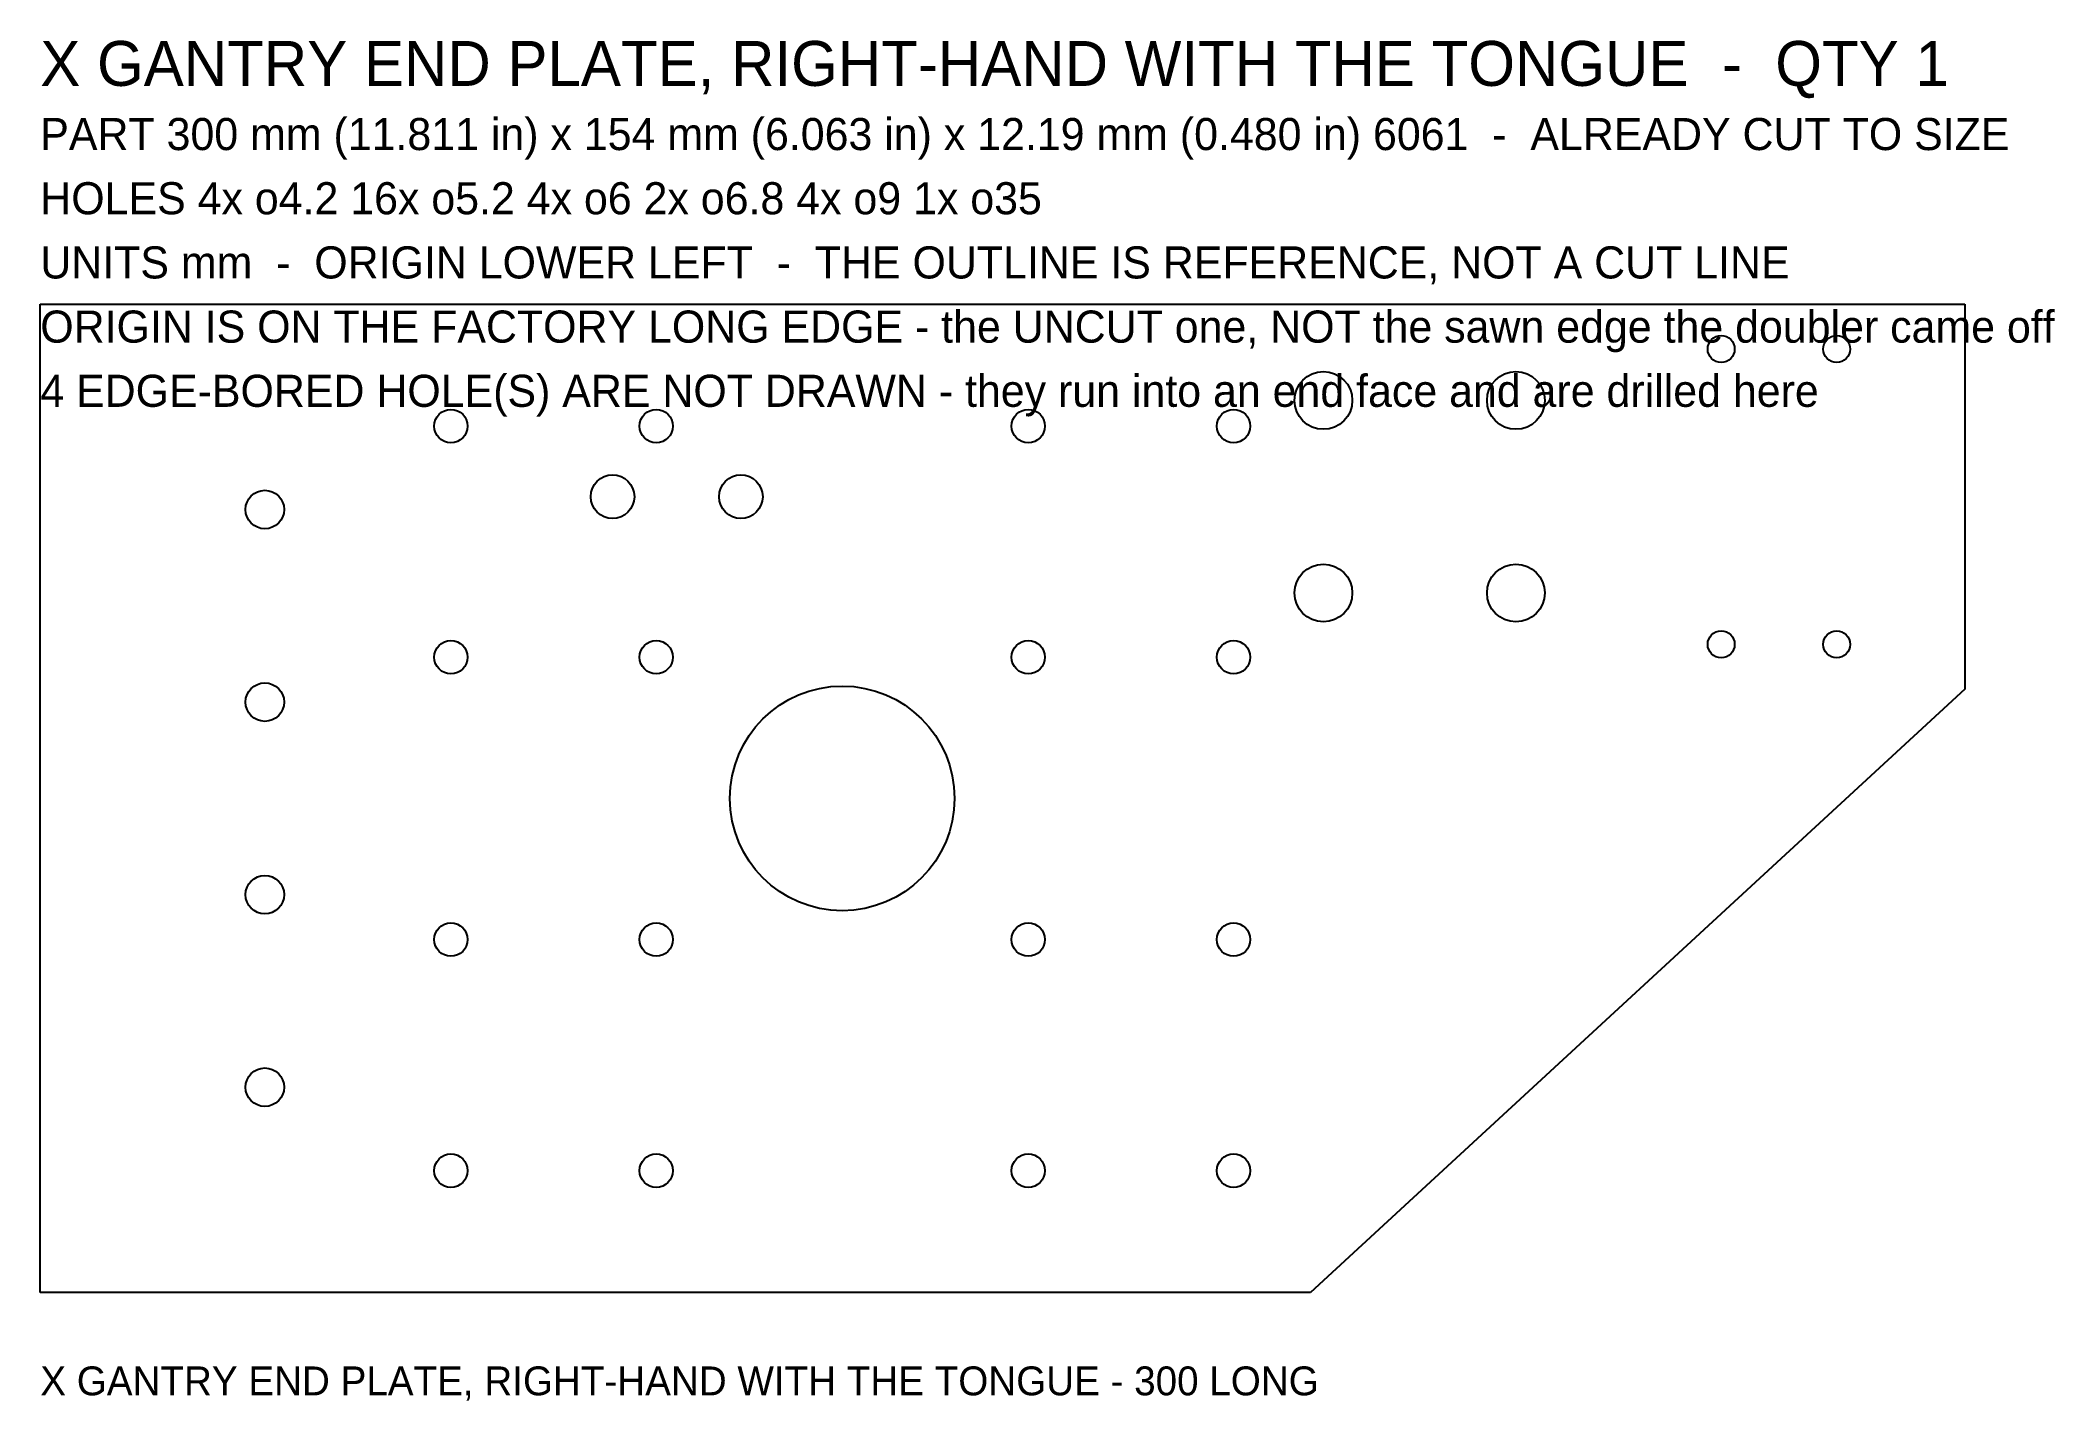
# Model space of a CAD drawing. Header units: metres. Extents: x 0 to 314, y -17 to 195.
import ezdxf

# ---------------------------------------------------------------- set-up
doc = ezdxf.new("R2010")
doc.units = ezdxf.units.M

msp = doc.modelspace()

# ---------------------------------------------------------------- linework, layer by layer
at = {"layer": 'HOLES'}
for centre, radius in [((262, 147), 2.1), ((280, 147), 2.1), ((200, 139), 4.5), ((230, 139), 4.5), ((64, 135), 2.6), ((96, 135), 2.6), ((154, 135), 2.6), ((186, 135), 2.6), ((89.2, 124), 3.4), ((109.2, 124), 3.4), ((35, 122), 3), ((200, 109), 4.5), ((230, 109), 4.5), ((64, 99), 2.6), ((96, 99), 2.6), ((154, 99), 2.6), ((186, 99), 2.6), ((262, 101), 2.1), ((280, 101), 2.1), ((35, 92), 3), ((125, 77), 17.5), ((35, 62), 3), ((64, 55), 2.6), ((96, 55), 2.6), ((154, 55), 2.6), ((186, 55), 2.6), ((35, 32), 3), ((64, 19), 2.6), ((96, 19), 2.6), ((154, 19), 2.6), ((186, 19), 2.6)]:
    msp.add_circle(centre, radius, dxfattribs=at)
at = {"layer": 'STOCK'}
for p, q in [((0, 154), (300, 154)), ((0, 0), (0, 154)), ((300, 154), (300, 94)), ((300, 94), (198, 0)), ((198, 0), (0, 0))]:
    msp.add_line(p, q, dxfattribs=at)

# ---------------------------------------------------------------- texts
at = {"layer": 'NOTES'}
for s, height, p in [('X GANTRY END PLATE, RIGHT-HAND WITH THE TONGUE  -  QTY 1', 7, (0, 188)), ('PART 300 mm (11.811 in) x 154 mm (6.063 in) x 12.19 mm (0.480 in) 6061  -  ALREADY CUT TO SIZE', 5, (0, 178)), ('HOLES 4x o4.2 16x o5.2 4x o6 2x o6.8 4x o9 1x o35', 5, (0, 168)), ('UNITS mm  -  ORIGIN LOWER LEFT  -  THE OUTLINE IS REFERENCE, NOT A CUT LINE', 5, (0, 158)), ('ORIGIN IS ON THE FACTORY LONG EDGE - the UNCUT one, NOT the sawn edge the doubler came off', 5, (0, 148)), ('4 EDGE-BORED HOLE(S) ARE NOT DRAWN - they run into an end face and are drilled here', 5, (0, 138))]:
    msp.add_text(s, height=height, dxfattribs=at).set_placement(p)
at = {"layer": 'PARTS'}
msp.add_text('X GANTRY END PLATE, RIGHT-HAND WITH THE TONGUE - 300 LONG', height=4.5, dxfattribs=at).set_placement((0, -16))

doc.saveas('drawing.dxf')
